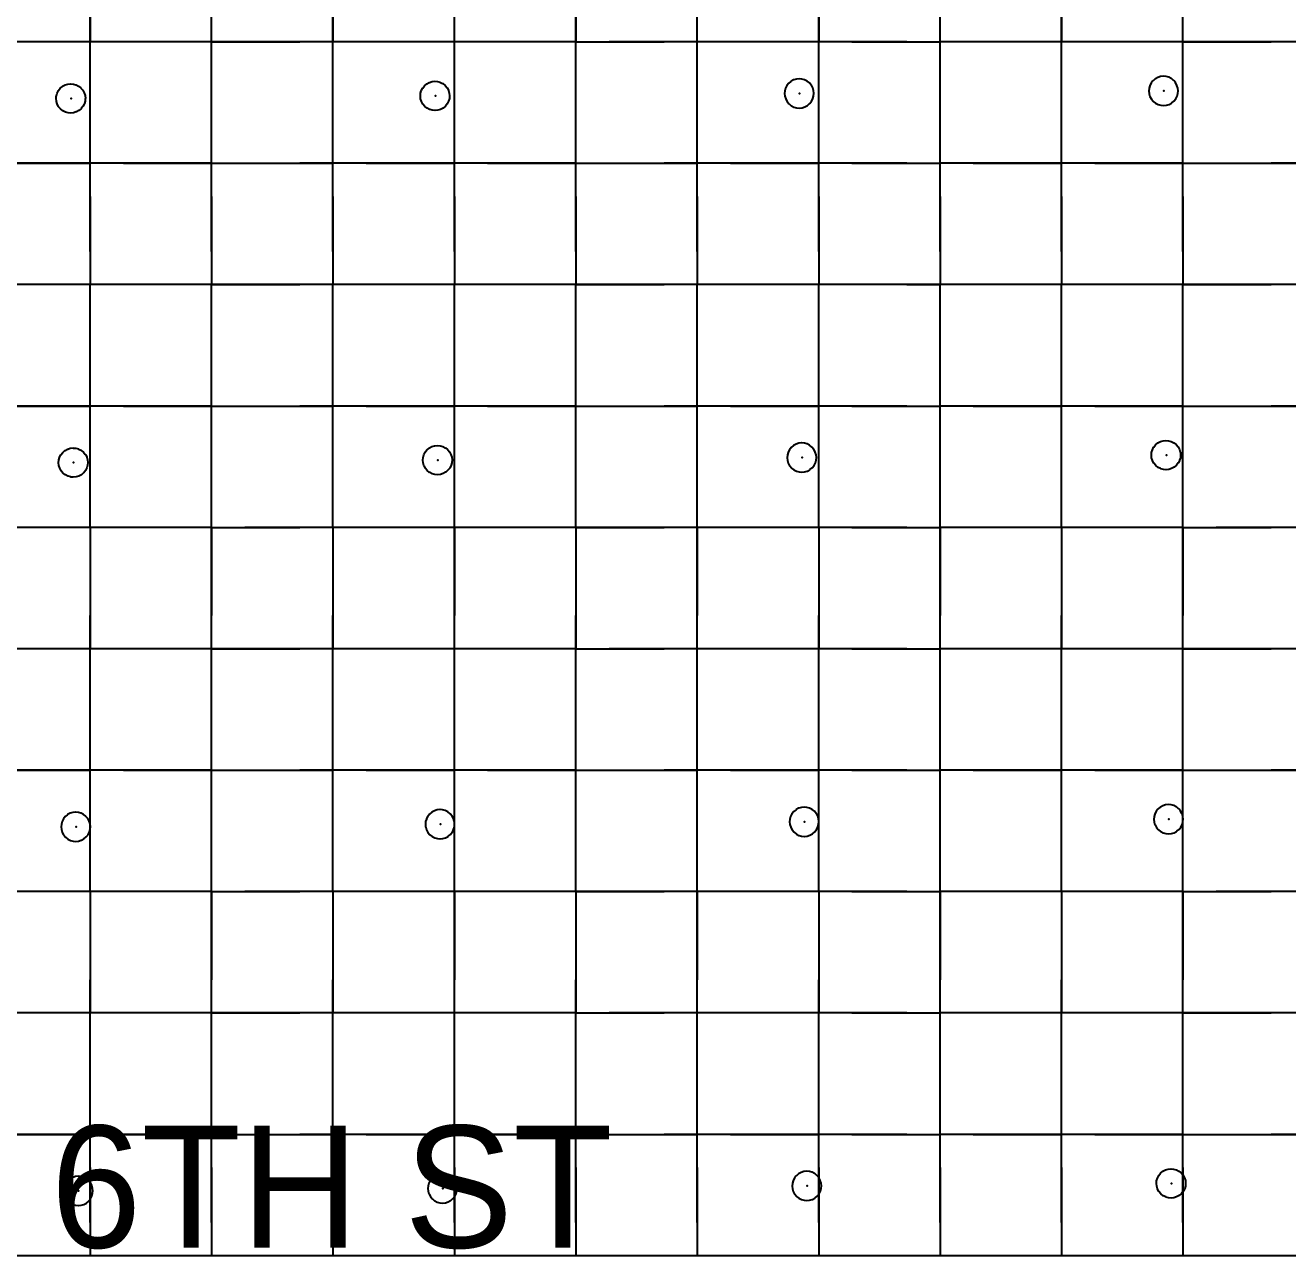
# Model space of a CAD drawing. Header units: metres. Extents: x 0 to 438, y -24 to 612.
# Drawn here: x 175.2 to 268.8, y 0 to 91.2 of the extents above; entities that cross this region are included whole.
import ezdxf

# ---------------------------------------------------------------- set-up
doc = ezdxf.new("R2010")
doc.units = ezdxf.units.M
for name, color, linetype in [('LAYER_01_CUT', 7, 'Continuous'), ('LAYER_04_GRID', 7, 'Continuous'), ('LAYER_05_LABELS', 7, 'Continuous')]:
    doc.layers.add(name, color=color, linetype=linetype)

msp = doc.modelspace()

# ---------------------------------------------------------------- linework, layer by layer
at = {"layer": 'LAYER_01_CUT'}
for points in [[(191.462, 90), (189, 90), (189, 96.538), (189, 99), (189, 105.538)], [(209.462, 90), (207, 90), (207, 96.538), (207, 99), (207, 105.538)], [(227.462, 90), (225, 90), (225, 96.538), (225, 99), (225, 105.538)], [(245.462, 90), (243, 90), (243, 96.538), (243, 99), (243, 105.538)], [(263.462, 90), (261, 90), (261, 96.538), (261, 99), (261, 105.538)], [(180, 96.538), (180, 90), (180, 92.462)], [(198, 96.538), (198, 90), (198, 92.462)], [(216, 96.538), (216, 90), (216, 92.462)], [(234, 96.538), (234, 90), (234, 92.462)], [(252, 96.538), (252, 90), (252, 92.462)], [(189, 90), (189, 92.462)], [(207, 90), (207, 92.462)], [(225, 90), (225, 92.462)], [(243, 90), (243, 92.462)], [(261, 90), (261, 92.462)], [(177.538, 90), (171, 90)], [(180, 90), (173.462, 90)], [(180, 90), (177.538, 90)], [(182.462, 90), (180, 90)], [(186.538, 90), (180, 90)], [(180, 87.538), (180, 90)], [(180, 83.462), (180, 90)], [(189, 90), (182.462, 90)], [(189, 90), (186.538, 90)], [(189, 87.538), (189, 90)], [(189, 83.462), (189, 90)], [(189, 90), (195.538, 90)], [(198, 90), (191.462, 90)], [(198, 90), (195.538, 90)], [(200.462, 90), (198, 90)], [(204.538, 90), (198, 90)], [(198, 87.538), (198, 90)], [(198, 83.462), (198, 90)], [(207, 90), (200.462, 90)], [(207, 90), (204.538, 90)], [(213.538, 90), (207, 90)], [(207, 87.538), (207, 90)], [(207, 83.462), (207, 90)], [(216, 90), (209.462, 90)], [(216, 90), (213.538, 90)], [(216, 87.538), (216, 90)], [(216, 83.462), (216, 90)], [(216, 90), (218.462, 90)], [(216, 90), (222.538, 90)], [(225, 90), (218.462, 90)], [(225, 90), (222.538, 90)], [(231.538, 90), (225, 90)], [(225, 87.538), (225, 90)], [(225, 83.462), (225, 90)], [(234, 90), (227.462, 90)], [(234, 90), (231.538, 90)], [(236.462, 90), (234, 90)], [(240.538, 90), (234, 90)], [(234, 87.538), (234, 90)], [(234, 83.462), (234, 90)], [(236.462, 90), (243, 90)], [(240.538, 90), (243, 90)], [(249.538, 90), (243, 90)], [(243, 87.538), (243, 90)], [(243, 83.462), (243, 90)], [(252, 90), (245.462, 90)], [(252, 90), (249.538, 90)], [(254.462, 90), (252, 90)], [(258.538, 90), (252, 90)], [(252, 87.538), (252, 90)], [(252, 83.462), (252, 90)], [(261, 90), (254.462, 90)], [(261, 90), (258.538, 90)], [(261, 87.538), (261, 90)], [(261, 83.462), (261, 90)], [(261, 90), (267.538, 90)], [(270, 90), (263.462, 90)], [(270, 90), (267.538, 90)], [(173.462, 81), (180, 81), (180, 87.538)], [(182.462, 81), (189, 81), (189, 87.538)], [(191.462, 81), (198, 81), (198, 87.538)], [(200.462, 81), (207, 81), (207, 87.538)], [(204.559, 85.572), (204.557, 85.58), (204.497, 85.776), (204.496, 85.784), (204.475, 85.983), (204.476, 85.99), (204.492, 86.177), (204.494, 86.185), (204.547, 86.377), (204.551, 86.385), (204.643, 86.57), (204.649, 86.577), (204.779, 86.743), (204.786, 86.748), (204.948, 86.885), (204.956, 86.889), (205.14, 86.989), (205.148, 86.992), (205.344, 87.052), (205.353, 87.053), (205.551, 87.073), (205.559, 87.073), (205.746, 87.057), (205.754, 87.055), (205.945, 87.002), (205.953, 86.998), (206.138, 86.906), (206.145, 86.9), (206.311, 86.769), (206.317, 86.763), (206.453, 86.601), (206.458, 86.593), (206.558, 86.409), (206.56, 86.401), (206.621, 86.204), (206.622, 86.196), (206.642, 85.998), (206.641, 85.99), (206.626, 85.803), (206.624, 85.795), (206.571, 85.603), (206.567, 85.596), (206.474, 85.411), (206.469, 85.404), (206.338, 85.238), (206.331, 85.232), (206.169, 85.095), (206.162, 85.091), (205.977, 84.991), (205.969, 84.988), (205.773, 84.928), (205.765, 84.927), (205.566, 84.907), (205.558, 84.908), (205.371, 84.923), (205.363, 84.925), (205.172, 84.978), (205.164, 84.982), (204.979, 85.075), (204.972, 85.08), (204.806, 85.211), (204.8, 85.218), (204.664, 85.38), (204.66, 85.387), (204.559, 85.572)], [(209.462, 81), (216, 81), (216, 87.538)], [(218.462, 81), (225, 81), (225, 87.538)], [(227.462, 81), (234, 81), (234, 87.538)], [(231.493, 86.372), (231.491, 86.364), (231.475, 86.177), (231.475, 86.169), (231.495, 85.971), (231.496, 85.962), (231.556, 85.766), (231.559, 85.758), (231.659, 85.574), (231.663, 85.566), (231.8, 85.404), (231.805, 85.397), (231.972, 85.267), (231.978, 85.261), (232.164, 85.169), (232.171, 85.165), (232.363, 85.112), (232.371, 85.11), (232.558, 85.094), (232.566, 85.093), (232.764, 85.114), (232.772, 85.115), (232.968, 85.175), (232.977, 85.177), (233.161, 85.278), (233.169, 85.282), (233.331, 85.418), (233.337, 85.424), (233.468, 85.59), (233.473, 85.597), (233.566, 85.782), (233.57, 85.79), (233.623, 85.981), (233.625, 85.989), (233.641, 86.176), (233.641, 86.184), (233.621, 86.383), (233.62, 86.391), (233.56, 86.587), (233.557, 86.595), (233.457, 86.78), (233.453, 86.787), (233.316, 86.949), (233.311, 86.956), (233.145, 87.087), (233.138, 87.092), (232.953, 87.185), (232.945, 87.189), (232.753, 87.242), (232.745, 87.244), (232.558, 87.259), (232.551, 87.26), (232.352, 87.239), (232.344, 87.239), (232.148, 87.178), (232.14, 87.176), (231.955, 87.076), (231.947, 87.071), (231.786, 86.935), (231.779, 86.929), (231.648, 86.763), (231.643, 86.756), (231.55, 86.571), (231.546, 86.563), (231.493, 86.372)], [(236.462, 81), (243, 81), (243, 87.538)], [(245.462, 81), (252, 81), (252, 87.538)], [(254.462, 81), (261, 81), (261, 87.538)], [(260.137, 87.278), (259.952, 87.371), (259.944, 87.375), (259.753, 87.428), (259.745, 87.43), (259.558, 87.446), (259.55, 87.446), (259.351, 87.426), (259.343, 87.425), (259.147, 87.365), (259.139, 87.362), (258.955, 87.262), (258.947, 87.258), (258.785, 87.121), (258.778, 87.116), (258.648, 86.95), (258.642, 86.943), (258.549, 86.758), (258.545, 86.75), (258.492, 86.558), (258.49, 86.55), (258.475, 86.363), (258.474, 86.356), (258.495, 86.157), (258.495, 86.149), (258.556, 85.953), (258.558, 85.945), (258.658, 85.76), (258.663, 85.752), (258.799, 85.591), (258.805, 85.584), (258.971, 85.453), (258.978, 85.448), (259.163, 85.355), (259.171, 85.351), (259.362, 85.298), (259.37, 85.296), (259.557, 85.28), (259.565, 85.28), (259.763, 85.3), (259.772, 85.301), (259.968, 85.361), (259.976, 85.364), (260.16, 85.464), (260.168, 85.468), (260.33, 85.605), (260.337, 85.61), (260.467, 85.777), (260.473, 85.784), (260.566, 85.969), (260.569, 85.976), (260.622, 86.168), (260.625, 86.176), (260.64, 86.363), (260.641, 86.371), (260.62, 86.569), (260.619, 86.577), (260.559, 86.773), (260.557, 86.782), (260.456, 86.966), (260.452, 86.974), (260.316, 87.136), (260.31, 87.142), (260.144, 87.273), (260.137, 87.278)], [(263.462, 81), (270, 81), (270, 87.538)], [(178.755, 86.869), (178.946, 86.816), (178.954, 86.812), (179.139, 86.719), (179.146, 86.714), (179.312, 86.583), (179.318, 86.576), (179.454, 86.414), (179.458, 86.407), (179.559, 86.222), (179.561, 86.214), (179.621, 86.018), (179.622, 86.01), (179.643, 85.811), (179.642, 85.803), (179.627, 85.617), (179.624, 85.609), (179.571, 85.417), (179.567, 85.409), (179.475, 85.224), (179.469, 85.217), (179.339, 85.051), (179.332, 85.045), (179.17, 84.909), (179.162, 84.905), (178.978, 84.805), (178.97, 84.802), (178.774, 84.742), (178.765, 84.741), (178.567, 84.72), (178.559, 84.721), (178.372, 84.737), (178.364, 84.739), (178.173, 84.792), (178.165, 84.796), (177.98, 84.888), (177.973, 84.894), (177.807, 85.024), (177.801, 85.031), (177.665, 85.193), (177.66, 85.201), (177.56, 85.385), (177.558, 85.393), (177.497, 85.589), (177.497, 85.598), (177.476, 85.796), (177.477, 85.804), (177.492, 85.991), (177.494, 85.999), (177.547, 86.191), (177.551, 86.198), (177.644, 86.383), (177.65, 86.39), (177.78, 86.556), (177.787, 86.562), (177.949, 86.699), (177.956, 86.703), (178.141, 86.803), (178.149, 86.805), (178.345, 86.866), (178.353, 86.867), (178.552, 86.887), (178.56, 86.886), (178.747, 86.871), (178.755, 86.869)], [(180, 81), (180, 83.462)], [(189, 81), (189, 83.462)], [(198, 81), (198, 83.462)], [(207, 81), (207, 83.462)], [(216, 81), (216, 83.462)], [(225, 81), (225, 83.462)], [(234, 81), (234, 83.462)], [(243, 81), (243, 83.462)], [(252, 81), (252, 83.462)], [(261, 81), (261, 83.462)], [(177.538, 81), (171, 81)], [(180, 81), (177.538, 81)], [(182.462, 81), (180, 81)], [(186.538, 81), (180, 81)], [(180, 78.538), (180, 81)], [(180, 74.462), (180, 81)], [(189, 81), (186.538, 81)], [(189, 78.538), (189, 81)], [(189, 74.462), (189, 81)], [(189, 81), (191.462, 81)], [(189, 81), (195.538, 81)], [(198, 81), (195.538, 81)], [(200.462, 81), (198, 81)], [(204.538, 81), (198, 81)], [(198, 78.538), (198, 81)], [(198, 74.462), (198, 81)], [(207, 81), (204.538, 81)], [(209.462, 81), (207, 81)], [(213.538, 81), (207, 81)], [(207, 78.538), (207, 81)], [(207, 74.462), (207, 81)], [(216, 81), (213.538, 81)], [(216, 78.538), (216, 81)], [(216, 74.462), (216, 81)], [(216, 81), (218.462, 81)], [(216, 81), (222.538, 81)], [(225, 81), (222.538, 81)], [(227.462, 81), (225, 81)], [(231.538, 81), (225, 81)], [(225, 78.538), (225, 81)], [(225, 74.462), (225, 81)], [(234, 81), (231.538, 81)], [(236.462, 81), (234, 81)], [(240.538, 81), (234, 81)], [(234, 78.538), (234, 81)], [(234, 74.462), (234, 81)], [(240.538, 81), (243, 81)], [(245.462, 81), (243, 81)], [(249.538, 81), (243, 81)], [(243, 78.538), (243, 81)], [(243, 74.462), (243, 81)], [(252, 81), (249.538, 81)], [(254.462, 81), (252, 81)], [(258.538, 81), (252, 81)], [(252, 78.538), (252, 81)], [(252, 74.462), (252, 81)], [(261, 81), (258.538, 81)], [(261, 78.538), (261, 81)], [(261, 74.462), (261, 81)], [(261, 81), (263.462, 81)], [(261, 81), (267.538, 81)], [(270, 81), (267.538, 81)], [(180, 78.538), (180, 72)], [(189, 78.538), (189, 72)], [(198, 78.538), (198, 72)], [(207, 78.538), (207, 72)], [(216, 78.538), (216, 72)], [(225, 78.538), (225, 72)], [(234, 78.538), (234, 72)], [(243, 78.538), (243, 72)], [(252, 78.538), (252, 72)], [(261, 78.538), (261, 72)], [(180, 74.462), (180, 72)], [(189, 74.462), (189, 72)], [(198, 74.462), (198, 72)], [(207, 74.462), (207, 72)], [(216, 74.462), (216, 72)], [(225, 74.462), (225, 72)], [(234, 74.462), (234, 72)], [(243, 74.462), (243, 72)], [(252, 74.462), (252, 72)], [(261, 74.462), (261, 72)], [(177.538, 72), (171, 72)], [(270, 72), (263.462, 72), (261, 72), (254.462, 72), (252, 72), (245.462, 72), (243, 72), (236.462, 72), (234, 72), (227.462, 72), (225, 72), (218.462, 72), (216, 72), (209.462, 72), (207, 72), (200.462, 72), (198, 72), (191.462, 72), (189, 72), (182.462, 72), (180, 72), (173.462, 72)], [(180, 72), (177.538, 72)], [(186.538, 72), (180, 72)], [(180, 69.538), (180, 72)], [(180, 65.462), (180, 72)], [(189, 72), (186.538, 72)], [(189, 69.538), (189, 72)], [(189, 65.462), (189, 72)], [(189, 72), (195.538, 72)], [(198, 72), (195.538, 72)], [(204.538, 72), (198, 72)], [(198, 69.538), (198, 72)], [(198, 65.462), (198, 72)], [(207, 72), (204.538, 72)], [(213.538, 72), (207, 72)], [(207, 69.538), (207, 72)], [(207, 65.462), (207, 72)], [(216, 72), (213.538, 72)], [(216, 69.538), (216, 72)], [(216, 65.462), (216, 72)], [(216, 72), (222.538, 72)], [(225, 72), (222.538, 72)], [(231.538, 72), (225, 72)], [(225, 69.538), (225, 72)], [(225, 65.462), (225, 72)], [(234, 72), (231.538, 72)], [(240.538, 72), (234, 72)], [(234, 69.538), (234, 72)], [(234, 65.462), (234, 72)], [(240.538, 72), (243, 72)], [(249.538, 72), (243, 72)], [(243, 69.538), (243, 72)], [(243, 65.462), (243, 72)], [(252, 72), (249.538, 72)], [(258.538, 72), (252, 72)], [(252, 69.538), (252, 72)], [(252, 65.462), (252, 72)], [(261, 72), (258.538, 72)], [(261, 69.538), (261, 72)], [(261, 65.462), (261, 72)], [(261, 72), (267.538, 72)], [(270, 72), (267.538, 72)], [(173.462, 63), (180, 63), (180, 69.538)], [(182.462, 63), (189, 63), (189, 69.538)], [(191.462, 63), (198, 63), (198, 69.538)], [(200.462, 63), (207, 63), (207, 69.538)], [(209.462, 63), (216, 63), (216, 69.538)], [(218.462, 63), (225, 63), (225, 69.538)], [(227.462, 63), (234, 63), (234, 69.538)], [(236.462, 63), (243, 63), (243, 69.538)], [(245.462, 63), (252, 63), (252, 69.538)], [(254.462, 63), (261, 63), (261, 69.538)], [(263.462, 63), (270, 63), (270, 69.538)], [(180, 63), (180, 65.462)], [(189, 63), (189, 65.462)], [(198, 63), (198, 65.462)], [(207, 63), (207, 65.462)], [(216, 63), (216, 65.462)], [(225, 63), (225, 65.462)], [(234, 63), (234, 65.462)], [(243, 63), (243, 65.462)], [(252, 63), (252, 65.462)], [(261, 63), (261, 65.462)], [(177.538, 63), (171, 63)], [(180, 63), (177.538, 63)], [(182.462, 63), (180, 63)], [(186.538, 63), (180, 63)], [(180, 60.538), (180, 63)], [(180, 56.462), (180, 63)], [(189, 63), (186.538, 63)], [(189, 60.538), (189, 63)], [(189, 56.462), (189, 63)], [(189, 63), (191.462, 63)], [(189, 63), (195.538, 63)], [(198, 63), (195.538, 63)], [(200.462, 63), (198, 63)], [(204.538, 63), (198, 63)], [(198, 60.538), (198, 63)], [(198, 56.462), (198, 63)], [(207, 63), (204.538, 63)], [(209.462, 63), (207, 63)], [(213.538, 63), (207, 63)], [(207, 60.538), (207, 63)], [(207, 56.462), (207, 63)], [(216, 63), (213.538, 63)], [(216, 60.538), (216, 63)], [(216, 56.462), (216, 63)], [(216, 63), (218.462, 63)], [(216, 63), (222.538, 63)], [(225, 63), (222.538, 63)], [(227.462, 63), (225, 63)], [(231.538, 63), (225, 63)], [(225, 60.538), (225, 63)], [(225, 56.462), (225, 63)], [(234, 63), (231.538, 63)], [(236.462, 63), (234, 63)], [(240.538, 63), (234, 63)], [(234, 60.538), (234, 63)], [(234, 56.462), (234, 63)], [(240.538, 63), (243, 63)], [(245.462, 63), (243, 63)], [(249.538, 63), (243, 63)], [(243, 60.538), (243, 63)], [(243, 56.462), (243, 63)], [(252, 63), (249.538, 63)], [(254.462, 63), (252, 63)], [(258.538, 63), (252, 63)], [(252, 60.538), (252, 63)], [(252, 56.462), (252, 63)], [(261, 63), (258.538, 63)], [(261, 60.538), (261, 63)], [(261, 56.462), (261, 63)], [(261, 63), (263.462, 63)], [(261, 63), (267.538, 63)], [(270, 63), (267.538, 63)], [(182.462, 54), (180, 54), (180, 60.538)], [(191.462, 45), (189, 45), (189, 51.538), (189, 54), (189, 60.538)], [(200.462, 54), (198, 54), (198, 60.538)], [(204.682, 58.785), (204.662, 58.983), (204.663, 58.991), (204.678, 59.178), (204.68, 59.186), (204.733, 59.378), (204.737, 59.385), (204.83, 59.57), (204.835, 59.577), (204.966, 59.743), (204.973, 59.749), (205.135, 59.886), (205.142, 59.89), (205.327, 59.99), (205.335, 59.993), (205.531, 60.053), (205.539, 60.054), (205.738, 60.074), (205.745, 60.074), (205.932, 60.058), (205.94, 60.056), (206.132, 60.003), (206.14, 59.999), (206.325, 59.906), (206.332, 59.901), (206.498, 59.77), (206.504, 59.763), (206.64, 59.601), (206.644, 59.594), (206.744, 59.409), (206.747, 59.401), (206.807, 59.205), (206.808, 59.197), (206.828, 58.998), (206.828, 58.991), (206.812, 58.804), (206.81, 58.796), (206.757, 58.604), (206.753, 58.596), (206.66, 58.411), (206.655, 58.404), (206.524, 58.238), (206.518, 58.233), (206.356, 58.096), (206.348, 58.092), (206.164, 57.992), (206.155, 57.989), (205.96, 57.929), (205.951, 57.928), (205.753, 57.908), (205.745, 57.908), (205.558, 57.924), (205.55, 57.926), (205.358, 57.979), (205.351, 57.983), (205.166, 58.075), (205.159, 58.081), (204.992, 58.212), (204.987, 58.218), (204.85, 58.38), (204.846, 58.388), (204.746, 58.572), (204.743, 58.58), (204.683, 58.777), (204.682, 58.785)], [(209.462, 45), (207, 45), (207, 51.538), (207, 54), (207, 60.538)], [(218.462, 54), (216, 54), (216, 60.538)], [(227.462, 45), (225, 45), (225, 51.538), (225, 54), (225, 60.538)], [(233.807, 59.383), (233.807, 59.392), (233.746, 59.588), (233.744, 59.596), (233.643, 59.78), (233.639, 59.788), (233.503, 59.95), (233.497, 59.957), (233.331, 60.087), (233.324, 60.093), (233.139, 60.185), (233.131, 60.189), (232.94, 60.242), (232.932, 60.244), (232.745, 60.26), (232.737, 60.261), (232.538, 60.24), (232.53, 60.239), (232.334, 60.179), (232.326, 60.177), (232.142, 60.076), (232.134, 60.072), (231.972, 59.936), (231.965, 59.93), (231.835, 59.764), (231.829, 59.757), (231.736, 59.572), (231.733, 59.564), (231.68, 59.372), (231.677, 59.364), (231.662, 59.178), (231.661, 59.17), (231.682, 58.971), (231.683, 58.963), (231.743, 58.767), (231.745, 58.759), (231.846, 58.574), (231.85, 58.567), (231.986, 58.405), (231.992, 58.398), (232.158, 58.267), (232.165, 58.262), (232.35, 58.169), (232.358, 58.165), (232.549, 58.112), (232.557, 58.11), (232.744, 58.095), (232.752, 58.094), (232.951, 58.114), (232.959, 58.115), (233.155, 58.176), (233.163, 58.178), (233.347, 58.278), (233.355, 58.282), (233.517, 58.419), (233.524, 58.425), (233.654, 58.591), (233.66, 58.598), (233.753, 58.783), (233.757, 58.791), (233.809, 58.982), (233.812, 58.99), (233.827, 59.177), (233.828, 59.185), (233.807, 59.383)], [(236.462, 54), (234, 54), (234, 60.538)], [(245.462, 45), (243, 45), (243, 51.538), (243, 54), (243, 60.538)], [(254.462, 54), (252, 54), (252, 60.538)], [(259.325, 60.363), (259.334, 60.365), (259.53, 60.426), (259.538, 60.427), (259.736, 60.447), (259.744, 60.446), (259.931, 60.431), (259.939, 60.429), (260.131, 60.376), (260.138, 60.372), (260.323, 60.279), (260.33, 60.274), (260.497, 60.143), (260.502, 60.136), (260.639, 59.974), (260.643, 59.967), (260.743, 59.782), (260.746, 59.774), (260.806, 59.578), (260.807, 59.57), (260.827, 59.371), (260.827, 59.363), (260.811, 59.177), (260.809, 59.169), (260.756, 58.977), (260.752, 58.969), (260.659, 58.784), (260.654, 58.777), (260.523, 58.611), (260.516, 58.605), (260.354, 58.469), (260.347, 58.465), (260.162, 58.365), (260.154, 58.362), (259.958, 58.302), (259.95, 58.301), (259.751, 58.28), (259.744, 58.281), (259.557, 58.297), (259.549, 58.299), (259.357, 58.352), (259.349, 58.356), (259.164, 58.448), (259.157, 58.454), (258.991, 58.585), (258.986, 58.591), (258.849, 58.753), (258.845, 58.761), (258.745, 58.945), (258.742, 58.953), (258.682, 59.149), (258.681, 59.158), (258.661, 59.356), (258.661, 59.364), (258.677, 59.551), (258.679, 59.559), (258.732, 59.751), (258.736, 59.758), (258.829, 59.943), (258.834, 59.95), (258.965, 60.116), (258.971, 60.122), (259.133, 60.259), (259.141, 60.263), (259.325, 60.363)], [(263.462, 45), (261, 45), (261, 51.538), (261, 54), (261, 60.538)], [(179.525, 58.052), (179.518, 58.046), (179.356, 57.91), (179.349, 57.905), (179.164, 57.805), (179.156, 57.803), (178.96, 57.742), (178.952, 57.742), (178.753, 57.721), (178.746, 57.722), (178.559, 57.737), (178.551, 57.74), (178.359, 57.792), (178.351, 57.796), (178.166, 57.889), (178.159, 57.894), (177.993, 58.025), (177.987, 58.032), (177.851, 58.194), (177.847, 58.201), (177.747, 58.386), (177.744, 58.394), (177.684, 58.59), (177.683, 58.598), (177.663, 58.797), (177.663, 58.805), (177.679, 58.992), (177.681, 59), (177.734, 59.191), (177.738, 59.199), (177.831, 59.384), (177.836, 59.391), (177.967, 59.557), (177.973, 59.563), (178.135, 59.699), (178.143, 59.703), (178.327, 59.804), (178.336, 59.806), (178.531, 59.866), (178.54, 59.867), (178.738, 59.888), (178.746, 59.887), (178.933, 59.871), (178.941, 59.869), (179.133, 59.816), (179.14, 59.812), (179.325, 59.72), (179.332, 59.714), (179.499, 59.584), (179.504, 59.577), (179.641, 59.415), (179.645, 59.407), (179.745, 59.223), (179.748, 59.215), (179.808, 59.019), (179.809, 59.01), (179.829, 58.812), (179.828, 58.804), (179.813, 58.617), (179.811, 58.609), (179.758, 58.418), (179.754, 58.41), (179.661, 58.225), (179.656, 58.218), (179.525, 58.052)], [(180, 54), (180, 56.462)], [(189, 54), (189, 56.462)], [(198, 54), (198, 56.462)], [(207, 54), (207, 56.462)], [(216, 54), (216, 56.462)], [(225, 54), (225, 56.462)], [(234, 54), (234, 56.462)], [(243, 54), (243, 56.462)], [(252, 54), (252, 56.462)], [(261, 54), (261, 56.462)], [(177.538, 54), (171, 54)], [(180, 54), (173.462, 54)], [(180, 54), (177.538, 54)], [(186.538, 54), (180, 54)], [(180, 54), (180, 51.538)], [(180, 54), (180, 47.462)], [(189, 54), (182.462, 54)], [(189, 54), (186.538, 54)], [(189, 54), (189, 47.462)], [(189, 54), (191.462, 54)], [(189, 54), (195.538, 54)], [(198, 54), (191.462, 54)], [(198, 54), (195.538, 54)], [(204.538, 54), (198, 54)], [(198, 54), (198, 51.538)], [(198, 54), (198, 47.462)], [(207, 54), (200.462, 54)], [(207, 54), (204.538, 54)], [(209.462, 54), (207, 54)], [(213.538, 54), (207, 54)], [(207, 54), (207, 47.462)], [(216, 54), (209.462, 54)], [(216, 54), (213.538, 54)], [(216, 54), (216, 51.538)], [(216, 54), (216, 47.462)], [(216, 54), (222.538, 54)], [(225, 54), (218.462, 54)], [(225, 54), (222.538, 54)], [(227.462, 54), (225, 54)], [(231.538, 54), (225, 54)], [(225, 54), (225, 47.462)], [(234, 54), (227.462, 54)], [(234, 54), (231.538, 54)], [(240.538, 54), (234, 54)], [(234, 54), (234, 51.538)], [(234, 54), (234, 47.462)], [(236.462, 54), (243, 54)], [(240.538, 54), (243, 54)], [(245.462, 54), (243, 54)], [(249.538, 54), (243, 54)], [(243, 54), (243, 47.462)], [(252, 54), (245.462, 54)], [(252, 54), (249.538, 54)], [(258.538, 54), (252, 54)], [(252, 54), (252, 51.538)], [(252, 54), (252, 47.462)], [(261, 54), (254.462, 54)], [(261, 54), (258.538, 54)], [(261, 54), (261, 47.462)], [(261, 54), (263.462, 54)], [(261, 54), (267.538, 54)], [(270, 54), (263.462, 54)], [(270, 54), (267.538, 54)], [(180, 51.538), (180, 45), (180, 47.462)], [(198, 51.538), (198, 45), (198, 47.462)], [(216, 51.538), (216, 45), (216, 47.462)], [(234, 51.538), (234, 45), (234, 47.462)], [(252, 51.538), (252, 45), (252, 47.462)], [(189, 45), (189, 47.462)], [(207, 45), (207, 47.462)], [(225, 45), (225, 47.462)], [(243, 45), (243, 47.462)], [(261, 45), (261, 47.462)], [(177.538, 45), (171, 45)], [(180, 45), (173.462, 45)], [(180, 45), (177.538, 45)], [(182.462, 45), (180, 45)], [(186.538, 45), (180, 45)], [(180, 42.538), (180, 45)], [(180, 38.462), (180, 45)], [(189, 45), (182.462, 45)], [(189, 45), (186.538, 45)], [(189, 42.538), (189, 45)], [(189, 38.462), (189, 45)], [(189, 45), (195.538, 45)], [(198, 45), (191.462, 45)], [(198, 45), (195.538, 45)], [(200.462, 45), (198, 45)], [(204.538, 45), (198, 45)], [(198, 42.538), (198, 45)], [(198, 38.462), (198, 45)], [(207, 45), (200.462, 45)], [(207, 45), (204.538, 45)], [(213.538, 45), (207, 45)], [(207, 42.538), (207, 45)], [(207, 38.462), (207, 45)], [(216, 45), (209.462, 45)], [(216, 45), (213.538, 45)], [(216, 42.538), (216, 45)], [(216, 38.462), (216, 45)], [(216, 45), (218.462, 45)], [(216, 45), (222.538, 45)], [(225, 45), (218.462, 45)], [(225, 45), (222.538, 45)], [(231.538, 45), (225, 45)], [(225, 42.538), (225, 45)], [(225, 38.462), (225, 45)], [(234, 45), (227.462, 45)], [(234, 45), (231.538, 45)], [(236.462, 45), (234, 45)], [(240.538, 45), (234, 45)], [(234, 42.538), (234, 45)], [(234, 38.462), (234, 45)], [(236.462, 45), (243, 45)], [(240.538, 45), (243, 45)], [(249.538, 45), (243, 45)], [(243, 42.538), (243, 45)], [(243, 38.462), (243, 45)], [(252, 45), (245.462, 45)], [(252, 45), (249.538, 45)], [(254.462, 45), (252, 45)], [(258.538, 45), (252, 45)], [(252, 42.538), (252, 45)], [(252, 38.462), (252, 45)], [(261, 45), (254.462, 45)], [(261, 45), (258.538, 45)], [(261, 42.538), (261, 45)], [(261, 38.462), (261, 45)], [(261, 45), (267.538, 45)], [(270, 45), (263.462, 45)], [(270, 45), (267.538, 45)], [(173.462, 36), (180, 36), (180, 42.538)], [(182.462, 36), (189, 36), (189, 42.538)], [(191.462, 36), (198, 36), (198, 42.538)], [(200.462, 36), (207, 36), (207, 42.538)], [(209.462, 36), (216, 36), (216, 42.538)], [(218.462, 36), (225, 36), (225, 42.538)], [(227.462, 36), (234, 36), (234, 42.538)], [(236.462, 36), (243, 36), (243, 42.538)], [(245.462, 36), (252, 36), (252, 42.538)], [(254.462, 36), (261, 36), (261, 42.538)], [(263.462, 36), (270, 36), (270, 42.538)], [(180, 36), (180, 38.462)], [(189, 36), (189, 38.462)], [(198, 36), (198, 38.462)], [(207, 36), (207, 38.462)], [(216, 36), (216, 38.462)], [(225, 36), (225, 38.462)], [(234, 36), (234, 38.462)], [(243, 36), (243, 38.462)], [(252, 36), (252, 38.462)], [(261, 36), (261, 38.462)], [(177.538, 36), (171, 36)], [(180, 36), (177.538, 36)], [(182.462, 36), (180, 36)], [(186.538, 36), (180, 36)], [(180, 33.538), (180, 36)], [(180, 29.462), (180, 36)], [(189, 36), (186.538, 36)], [(189, 33.538), (189, 36)], [(189, 29.462), (189, 36)], [(189, 36), (191.462, 36)], [(189, 36), (195.538, 36)], [(198, 36), (195.538, 36)], [(200.462, 36), (198, 36)], [(204.538, 36), (198, 36)], [(198, 33.538), (198, 36)], [(198, 29.462), (198, 36)], [(207, 36), (204.538, 36)], [(209.462, 36), (207, 36)], [(213.538, 36), (207, 36)], [(207, 33.538), (207, 36)], [(207, 29.462), (207, 36)], [(216, 36), (213.538, 36)], [(216, 33.538), (216, 36)], [(216, 29.462), (216, 36)], [(216, 36), (218.462, 36)], [(216, 36), (222.538, 36)], [(225, 36), (222.538, 36)], [(227.462, 36), (225, 36)], [(231.538, 36), (225, 36)], [(225, 33.538), (225, 36)], [(225, 29.462), (225, 36)], [(234, 36), (231.538, 36)], [(236.462, 36), (234, 36)], [(240.538, 36), (234, 36)], [(234, 33.538), (234, 36)], [(234, 29.462), (234, 36)], [(240.538, 36), (243, 36)], [(245.462, 36), (243, 36)], [(249.538, 36), (243, 36)], [(243, 33.538), (243, 36)], [(243, 29.462), (243, 36)], [(252, 36), (249.538, 36)], [(254.462, 36), (252, 36)], [(258.538, 36), (252, 36)], [(252, 33.538), (252, 36)], [(252, 29.462), (252, 36)], [(261, 36), (258.538, 36)], [(261, 33.538), (261, 36)], [(261, 29.462), (261, 36)], [(261, 36), (263.462, 36)], [(261, 36), (267.538, 36)], [(270, 36), (267.538, 36)], [(178.153, 32.558), (178.022, 32.391), (178.017, 32.385), (177.924, 32.2), (177.92, 32.192), (177.867, 32), (177.865, 31.992), (177.85, 31.805), (177.849, 31.798), (177.869, 31.599), (177.87, 31.591), (177.931, 31.395), (177.933, 31.386), (178.033, 31.202), (178.038, 31.194), (178.174, 31.033), (178.18, 31.026), (178.346, 30.895), (178.353, 30.89), (178.538, 30.797), (178.546, 30.793), (178.737, 30.74), (178.745, 30.738), (178.932, 30.722), (178.94, 30.722), (179.138, 30.742), (179.147, 30.743), (179.343, 30.803), (179.351, 30.806), (179.535, 30.906), (179.543, 30.91), (179.705, 31.047), (179.712, 31.052), (179.842, 31.219), (179.848, 31.225), (179.94, 31.411), (179.944, 31.418), (179.997, 31.61), (179.999, 31.618), (180.015, 31.805), (180.016, 31.813), (179.995, 32.011), (179.994, 32.019), (179.934, 32.215), (179.932, 32.224), (179.831, 32.408), (179.827, 32.416), (179.691, 32.578), (179.685, 32.584), (179.519, 32.715), (179.512, 32.72), (179.327, 32.813), (179.319, 32.817), (179.128, 32.87), (179.12, 32.872), (178.933, 32.888), (178.925, 32.888), (178.726, 32.868), (178.718, 32.867), (178.522, 32.807), (178.514, 32.804), (178.329, 32.704), (178.322, 32.7), (178.16, 32.563), (178.153, 32.558)], [(182.462, 27), (180, 27), (180, 33.538)], [(191.462, 18), (189, 18), (189, 24.538), (189, 27), (189, 33.538)], [(200.462, 27), (198, 27), (198, 33.538)], [(205.939, 30.908), (206.138, 30.929), (206.146, 30.93), (206.342, 30.99), (206.35, 30.992), (206.535, 31.092), (206.542, 31.097), (206.704, 31.233), (206.711, 31.239), (206.841, 31.405), (206.847, 31.412), (206.94, 31.597), (206.944, 31.605), (206.997, 31.796), (206.999, 31.804), (207.014, 31.991), (207.015, 31.999), (206.995, 32.198), (206.994, 32.206), (206.933, 32.402), (206.931, 32.41), (206.831, 32.594), (206.826, 32.602), (206.69, 32.764), (206.684, 32.771), (206.518, 32.901), (206.511, 32.907), (206.326, 33), (206.318, 33.003), (206.127, 33.056), (206.119, 33.059), (205.932, 33.074), (205.924, 33.075), (205.726, 33.054), (205.717, 33.053), (205.521, 32.993), (205.513, 32.991), (205.329, 32.89), (205.321, 32.886), (205.159, 32.75), (205.152, 32.744), (205.022, 32.578), (205.016, 32.571), (204.924, 32.386), (204.92, 32.378), (204.867, 32.187), (204.865, 32.179), (204.849, 31.992), (204.848, 31.984), (204.869, 31.785), (204.87, 31.777), (204.93, 31.581), (204.932, 31.573), (205.033, 31.389), (205.037, 31.381), (205.173, 31.219), (205.179, 31.212), (205.345, 31.082), (205.352, 31.076), (205.537, 30.983), (205.545, 30.98), (205.736, 30.927), (205.744, 30.924), (205.931, 30.909), (205.939, 30.908)], [(209.462, 18), (207, 18), (207, 24.538), (207, 27), (207, 33.538)], [(218.462, 27), (216, 27), (216, 33.538)], [(227.462, 18), (225, 18), (225, 24.538), (225, 27), (225, 33.538)], [(233.93, 32.596), (233.83, 32.781), (233.826, 32.789), (233.689, 32.95), (233.684, 32.957), (233.518, 33.088), (233.511, 33.093), (233.325, 33.186), (233.318, 33.19), (233.126, 33.243), (233.118, 33.245), (232.931, 33.261), (232.923, 33.261), (232.725, 33.241), (232.717, 33.24), (232.521, 33.18), (232.513, 33.177), (232.328, 33.077), (232.32, 33.073), (232.158, 32.936), (232.152, 32.931), (232.021, 32.764), (232.016, 32.757), (231.923, 32.572), (231.919, 32.565), (231.866, 32.373), (231.864, 32.365), (231.848, 32.178), (231.848, 32.17), (231.868, 31.972), (231.869, 31.964), (231.929, 31.768), (231.932, 31.759), (232.032, 31.575), (232.036, 31.567), (232.173, 31.405), (232.178, 31.399), (232.344, 31.268), (232.351, 31.263), (232.537, 31.17), (232.544, 31.166), (232.736, 31.113), (232.744, 31.111), (232.931, 31.095), (232.939, 31.095), (233.137, 31.115), (233.145, 31.116), (233.341, 31.176), (233.349, 31.179), (233.534, 31.279), (233.542, 31.283), (233.704, 31.42), (233.71, 31.425), (233.841, 31.591), (233.846, 31.598), (233.939, 31.783), (233.943, 31.791), (233.996, 31.983), (233.998, 31.991), (234.014, 32.178), (234.014, 32.185), (233.994, 32.384), (233.993, 32.392), (233.933, 32.588), (233.93, 32.596)], [(236.462, 27), (234, 27), (234, 33.538)], [(245.462, 18), (243, 18), (243, 24.538), (243, 27), (243, 33.538)], [(254.462, 27), (252, 27), (252, 33.538)], [(258.918, 32.751), (258.865, 32.56), (258.863, 32.552), (258.848, 32.365), (258.847, 32.357), (258.868, 32.158), (258.868, 32.15), (258.929, 31.954), (258.931, 31.946), (259.031, 31.761), (259.036, 31.754), (259.172, 31.592), (259.178, 31.585), (259.344, 31.455), (259.351, 31.449), (259.536, 31.356), (259.544, 31.353), (259.735, 31.3), (259.743, 31.297), (259.93, 31.282), (259.938, 31.281), (260.136, 31.302), (260.145, 31.302), (260.341, 31.363), (260.349, 31.365), (260.533, 31.465), (260.541, 31.47), (260.703, 31.606), (260.71, 31.612), (260.84, 31.778), (260.846, 31.785), (260.938, 31.97), (260.942, 31.978), (260.995, 32.169), (260.998, 32.177), (261.013, 32.364), (261.014, 32.372), (260.993, 32.57), (260.992, 32.579), (260.932, 32.775), (260.93, 32.783), (260.829, 32.967), (260.825, 32.975), (260.689, 33.137), (260.683, 33.144), (260.517, 33.274), (260.51, 33.28), (260.325, 33.372), (260.317, 33.376), (260.126, 33.429), (260.118, 33.431), (259.931, 33.447), (259.923, 33.448), (259.724, 33.427), (259.716, 33.426), (259.52, 33.366), (259.512, 33.364), (259.327, 33.263), (259.32, 33.259), (259.158, 33.123), (259.151, 33.117), (259.021, 32.951), (259.015, 32.944), (258.922, 32.759), (258.918, 32.751)], [(263.462, 18), (261, 18), (261, 24.538), (261, 27), (261, 33.538)], [(180, 27), (180, 29.462)], [(189, 27), (189, 29.462)], [(198, 27), (198, 29.462)], [(207, 27), (207, 29.462)], [(216, 27), (216, 29.462)], [(225, 27), (225, 29.462)], [(234, 27), (234, 29.462)], [(243, 27), (243, 29.462)], [(252, 27), (252, 29.462)], [(261, 27), (261, 29.462)], [(177.538, 27), (171, 27)], [(180, 27), (173.462, 27)], [(180, 27), (177.538, 27)], [(186.538, 27), (180, 27)], [(180, 27), (180, 24.538)], [(180, 27), (180, 20.462)], [(189, 27), (182.462, 27)], [(189, 27), (186.538, 27)], [(189, 27), (189, 20.462)], [(189, 27), (191.462, 27)], [(189, 27), (195.538, 27)], [(198, 27), (191.462, 27)], [(198, 27), (195.538, 27)], [(204.538, 27), (198, 27)], [(198, 27), (198, 24.538)], [(198, 27), (198, 20.462)], [(207, 27), (200.462, 27)], [(207, 27), (204.538, 27)], [(209.462, 27), (207, 27)], [(213.538, 27), (207, 27)], [(207, 27), (207, 20.462)], [(216, 27), (209.462, 27)], [(216, 27), (213.538, 27)], [(216, 27), (216, 24.538)], [(216, 27), (216, 20.462)], [(216, 27), (222.538, 27)], [(225, 27), (218.462, 27)], [(225, 27), (222.538, 27)], [(227.462, 27), (225, 27)], [(231.538, 27), (225, 27)], [(225, 27), (225, 20.462)], [(234, 27), (227.462, 27)], [(234, 27), (231.538, 27)], [(240.538, 27), (234, 27)], [(234, 27), (234, 24.538)], [(234, 27), (234, 20.462)], [(236.462, 27), (243, 27)], [(240.538, 27), (243, 27)], [(245.462, 27), (243, 27)], [(249.538, 27), (243, 27)], [(243, 27), (243, 20.462)], [(252, 27), (245.462, 27)], [(252, 27), (249.538, 27)], [(258.538, 27), (252, 27)], [(252, 27), (252, 24.538)], [(252, 27), (252, 20.462)], [(261, 27), (254.462, 27)], [(261, 27), (258.538, 27)], [(261, 27), (261, 20.462)], [(261, 27), (263.462, 27)], [(261, 27), (267.538, 27)], [(270, 27), (263.462, 27)], [(270, 27), (267.538, 27)], [(180, 24.538), (180, 18), (180, 20.462)], [(198, 24.538), (198, 18), (198, 20.462)], [(216, 24.538), (216, 18), (216, 20.462)], [(234, 24.538), (234, 18), (234, 20.462)], [(252, 24.538), (252, 18), (252, 20.462)], [(189, 18), (189, 20.462)], [(207, 18), (207, 20.462)], [(225, 18), (225, 20.462)], [(243, 18), (243, 20.462)], [(261, 18), (261, 20.462)], [(177.538, 18), (171, 18)], [(180, 18), (173.462, 18)], [(180, 18), (177.538, 18)], [(182.462, 18), (180, 18)], [(186.538, 18), (180, 18)], [(180, 15.538), (180, 18)], [(180, 11.462), (180, 18)], [(189, 18), (182.462, 18)], [(189, 18), (186.538, 18)], [(189, 15.538), (189, 18)], [(189, 11.462), (189, 18)], [(189, 18), (195.538, 18)], [(198, 18), (191.462, 18)], [(198, 18), (195.538, 18)], [(200.462, 18), (198, 18)], [(204.538, 18), (198, 18)], [(198, 15.538), (198, 18)], [(198, 11.462), (198, 18)], [(207, 18), (200.462, 18)], [(207, 18), (204.538, 18)], [(213.538, 18), (207, 18)], [(207, 15.538), (207, 18)], [(207, 11.462), (207, 18)], [(216, 18), (209.462, 18)], [(216, 18), (213.538, 18)], [(216, 15.538), (216, 18)], [(216, 11.462), (216, 18)], [(216, 18), (218.462, 18)], [(216, 18), (222.538, 18)], [(225, 18), (218.462, 18)], [(225, 18), (222.538, 18)], [(231.538, 18), (225, 18)], [(225, 15.538), (225, 18)], [(225, 11.462), (225, 18)], [(234, 18), (227.462, 18)], [(234, 18), (231.538, 18)], [(236.462, 18), (234, 18)], [(240.538, 18), (234, 18)], [(234, 15.538), (234, 18)], [(234, 11.462), (234, 18)], [(236.462, 18), (243, 18)], [(240.538, 18), (243, 18)], [(249.538, 18), (243, 18)], [(243, 15.538), (243, 18)], [(243, 11.462), (243, 18)], [(252, 18), (245.462, 18)], [(252, 18), (249.538, 18)], [(254.462, 18), (252, 18)], [(258.538, 18), (252, 18)], [(252, 15.538), (252, 18)], [(252, 11.462), (252, 18)], [(261, 18), (254.462, 18)], [(261, 18), (258.538, 18)], [(261, 15.538), (261, 18)], [(261, 11.462), (261, 18)], [(261, 18), (267.538, 18)], [(270, 18), (263.462, 18)], [(270, 18), (267.538, 18)], [(173.462, 9), (180, 9), (180, 15.538)], [(182.462, 9), (189, 9), (189, 15.538)], [(191.462, 9), (198, 9), (198, 15.538)], [(200.462, 9), (207, 9), (207, 15.538)], [(209.462, 9), (216, 9), (216, 15.538)], [(218.462, 9), (225, 9), (225, 15.538)], [(227.462, 9), (234, 9), (234, 15.538)], [(236.462, 9), (243, 9), (243, 15.538)], [(245.462, 9), (252, 9), (252, 15.538)], [(254.462, 9), (261, 9), (261, 15.538)], [(263.462, 9), (270, 9), (270, 15.538)], [(180, 9), (180, 11.462)], [(189, 9), (189, 11.462)], [(198, 9), (198, 11.462)], [(207, 9), (207, 11.462)], [(216, 9), (216, 11.462)], [(225, 9), (225, 11.462)], [(234, 9), (234, 11.462)], [(243, 9), (243, 11.462)], [(252, 9), (252, 11.462)], [(261, 9), (261, 11.462)], [(177.538, 9), (171, 9)], [(180, 9), (177.538, 9)], [(182.462, 9), (180, 9)], [(186.538, 9), (180, 9)], [(180, 6.538), (180, 9)], [(180, 2.462), (180, 9)], [(189, 9), (186.538, 9)], [(189, 6.538), (189, 9)], [(189, 2.462), (189, 9)], [(189, 9), (191.462, 9)], [(189, 9), (195.538, 9)], [(198, 9), (195.538, 9)], [(200.462, 9), (198, 9)], [(204.538, 9), (198, 9)], [(198, 6.538), (198, 9)], [(198, 2.462), (198, 9)], [(207, 9), (204.538, 9)], [(209.462, 9), (207, 9)], [(213.538, 9), (207, 9)], [(207, 6.538), (207, 9)], [(207, 2.462), (207, 9)], [(216, 9), (213.538, 9)], [(216, 6.538), (216, 9)], [(216, 2.462), (216, 9)], [(216, 9), (218.462, 9)], [(216, 9), (222.538, 9)], [(225, 9), (222.538, 9)], [(227.462, 9), (225, 9)], [(231.538, 9), (225, 9)], [(225, 6.538), (225, 9)], [(225, 2.462), (225, 9)], [(234, 9), (231.538, 9)], [(236.462, 9), (234, 9)], [(240.538, 9), (234, 9)], [(234, 6.538), (234, 9)], [(234, 2.462), (234, 9)], [(240.538, 9), (243, 9)], [(245.462, 9), (243, 9)], [(249.538, 9), (243, 9)], [(243, 6.538), (243, 9)], [(243, 2.462), (243, 9)], [(252, 9), (249.538, 9)], [(254.462, 9), (252, 9)], [(258.538, 9), (252, 9)], [(252, 6.538), (252, 9)], [(252, 2.462), (252, 9)], [(261, 9), (258.538, 9)], [(261, 6.538), (261, 9)], [(261, 2.462), (261, 9)], [(261, 9), (263.462, 9)], [(261, 9), (267.538, 9)], [(270, 9), (267.538, 9)], [(178.36, 4.033), (178.366, 4.026), (178.532, 3.896), (178.539, 3.89), (178.724, 3.798), (178.732, 3.794), (178.924, 3.741), (178.931, 3.739), (179.119, 3.723), (179.126, 3.722), (179.325, 3.743), (179.333, 3.744), (179.529, 3.804), (179.537, 3.806), (179.722, 3.907), (179.729, 3.911), (179.891, 4.047), (179.898, 4.053), (180.029, 4.219), (180.034, 4.226), (180.127, 4.411), (180.131, 4.419), (180.184, 4.61), (180.186, 4.618), (180.201, 4.805), (180.202, 4.813), (180.182, 5.012), (180.181, 5.02), (180.121, 5.216), (180.118, 5.224), (180.018, 5.409), (180.014, 5.416), (179.877, 5.578), (179.871, 5.585), (179.705, 5.716), (179.698, 5.721), (179.513, 5.814), (179.505, 5.818), (179.314, 5.871), (179.306, 5.873), (179.119, 5.888), (179.111, 5.889), (178.913, 5.868), (178.904, 5.868), (178.708, 5.807), (178.7, 5.805), (178.516, 5.705), (178.508, 5.7), (178.346, 5.564), (178.339, 5.558), (178.209, 5.392), (178.203, 5.385), (178.111, 5.2), (178.107, 5.192), (178.054, 5.001), (178.052, 4.993), (178.036, 4.806), (178.035, 4.798), (178.056, 4.6), (178.057, 4.591), (178.117, 4.395), (178.119, 4.387), (178.22, 4.203), (178.224, 4.195), (178.36, 4.033)], [(180, 6.538), (180, 0)], [(189, 6.538), (189, 0)], [(198, 6.538), (198, 0)], [(206.705, 5.902), (206.698, 5.907), (206.513, 6), (206.505, 6.004), (206.313, 6.057), (206.305, 6.059), (206.118, 6.075), (206.111, 6.075), (205.912, 6.055), (205.904, 6.054), (205.708, 5.994), (205.7, 5.991), (205.515, 5.891), (205.508, 5.887), (205.346, 5.75), (205.339, 5.745), (205.208, 5.579), (205.203, 5.572), (205.11, 5.387), (205.106, 5.379), (205.053, 5.187), (205.051, 5.179), (205.036, 4.992), (205.035, 4.985), (205.055, 4.786), (205.056, 4.778), (205.116, 4.582), (205.119, 4.574), (205.219, 4.389), (205.223, 4.381), (205.36, 4.22), (205.365, 4.213), (205.532, 4.082), (205.539, 4.077), (205.724, 3.984), (205.731, 3.98), (205.923, 3.927), (205.931, 3.925), (206.118, 3.909), (206.126, 3.909), (206.324, 3.929), (206.332, 3.93), (206.528, 3.99), (206.537, 3.993), (206.721, 4.093), (206.729, 4.097), (206.891, 4.234), (206.897, 4.239), (207.028, 4.406), (207.033, 4.413), (207.126, 4.598), (207.13, 4.605), (207.183, 4.797), (207.185, 4.805), (207.201, 4.992), (207.201, 5), (207.181, 5.198), (207.18, 5.206), (207.12, 5.402), (207.117, 5.411), (207.017, 5.595), (207.013, 5.603), (206.876, 5.765), (206.871, 5.771), (206.705, 5.902)], [(207, 6.538), (207, 0)], [(216, 6.538), (216, 0)], [(225, 6.538), (225, 0)], [(233.324, 4.116), (233.332, 4.117), (233.528, 4.177), (233.536, 4.179), (233.72, 4.28), (233.728, 4.284), (233.89, 4.42), (233.897, 4.426), (234.027, 4.592), (234.033, 4.599), (234.126, 4.784), (234.129, 4.792), (234.182, 4.983), (234.185, 4.991), (234.2, 5.178), (234.201, 5.186), (234.18, 5.385), (234.179, 5.393), (234.119, 5.589), (234.117, 5.597), (234.016, 5.782), (234.012, 5.789), (233.876, 5.951), (233.87, 5.958), (233.704, 6.088), (233.697, 6.094), (233.512, 6.187), (233.504, 6.19), (233.313, 6.243), (233.305, 6.246), (233.118, 6.261), (233.11, 6.262), (232.911, 6.241), (232.903, 6.241), (232.707, 6.18), (232.699, 6.178), (232.515, 6.078), (232.507, 6.073), (232.345, 5.937), (232.338, 5.931), (232.208, 5.765), (232.202, 5.758), (232.109, 5.573), (232.105, 5.565), (232.053, 5.374), (232.05, 5.366), (232.035, 5.179), (232.034, 5.171), (232.055, 4.973), (232.055, 4.964), (232.116, 4.768), (232.118, 4.76), (232.219, 4.576), (232.223, 4.568), (232.359, 4.406), (232.365, 4.399), (232.531, 4.269), (232.538, 4.263), (232.723, 4.171), (232.731, 4.167), (232.922, 4.114), (232.93, 4.112), (233.117, 4.096), (233.125, 4.095), (233.324, 4.116)], [(234, 6.538), (234, 0)], [(243, 6.538), (243, 0)], [(252, 6.538), (252, 0)], [(259.53, 4.455), (259.364, 4.586), (259.358, 4.593), (259.222, 4.754), (259.218, 4.762), (259.118, 4.947), (259.115, 4.955), (259.055, 5.151), (259.054, 5.159), (259.034, 5.358), (259.034, 5.365), (259.05, 5.552), (259.052, 5.56), (259.105, 5.752), (259.109, 5.76), (259.202, 5.945), (259.207, 5.952), (259.338, 6.118), (259.344, 6.123), (259.506, 6.26), (259.514, 6.264), (259.698, 6.364), (259.707, 6.367), (259.902, 6.427), (259.911, 6.428), (260.109, 6.448), (260.117, 6.448), (260.304, 6.432), (260.312, 6.43), (260.504, 6.377), (260.511, 6.373), (260.696, 6.28), (260.703, 6.275), (260.87, 6.144), (260.875, 6.138), (261.012, 5.976), (261.016, 5.968), (261.116, 5.784), (261.119, 5.775), (261.179, 5.579), (261.18, 5.571), (261.2, 5.373), (261.199, 5.365), (261.184, 5.178), (261.182, 5.17), (261.129, 4.978), (261.125, 4.971), (261.032, 4.786), (261.027, 4.779), (260.896, 4.612), (260.889, 4.607), (260.727, 4.47), (260.72, 4.466), (260.535, 4.366), (260.527, 4.363), (260.331, 4.303), (260.323, 4.302), (260.124, 4.282), (260.117, 4.282), (259.93, 4.298), (259.922, 4.3), (259.73, 4.353), (259.722, 4.357), (259.537, 4.45), (259.53, 4.455)], [(261, 6.538), (261, 0)], [(180, 2.462), (180, 0)], [(189, 2.462), (189, 0)], [(198, 2.462), (198, 0)], [(207, 2.462), (207, 0)], [(216, 2.462), (216, 0)], [(225, 2.462), (225, 0)], [(234, 2.462), (234, 0)], [(243, 2.462), (243, 0)], [(252, 2.462), (252, 0)], [(261, 2.462), (261, 0)], [(270, 0), (267.538, 0), (261, 0), (258.538, 0), (252, 0), (249.538, 0), (243, 0), (240.538, 0), (234, 0), (231.538, 0), (225, 0), (222.538, 0), (216, 0), (213.538, 0), (207, 0), (204.538, 0), (198, 0), (195.538, 0), (189, 0), (186.538, 0), (180, 0), (177.538, 0), (171, 0)]]:
    msp.add_lwpolyline(points, dxfattribs=at)
at = {"layer": 'LAYER_04_GRID'}
for p in [(232.585, 86.177), (259.584, 86.363), (178.586, 85.804), (205.586, 85.99), (205.772, 58.991), (232.771, 59.177), (259.771, 59.364), (178.773, 58.805), (205.959, 31.992), (232.958, 32.178), (259.957, 32.365), (178.959, 31.805), (179.146, 4.806), (206.145, 4.992), (233.144, 5.179), (260.144, 5.365)]:
    msp.add_point(p, dxfattribs=at)

# ---------------------------------------------------------------- texts
at = {"layer": 'LAYER_05_LABELS'}
msp.add_text('6TH ST', height=9.045, dxfattribs=at).set_placement((177.07, 0.6))

doc.saveas('drawing.dxf')
